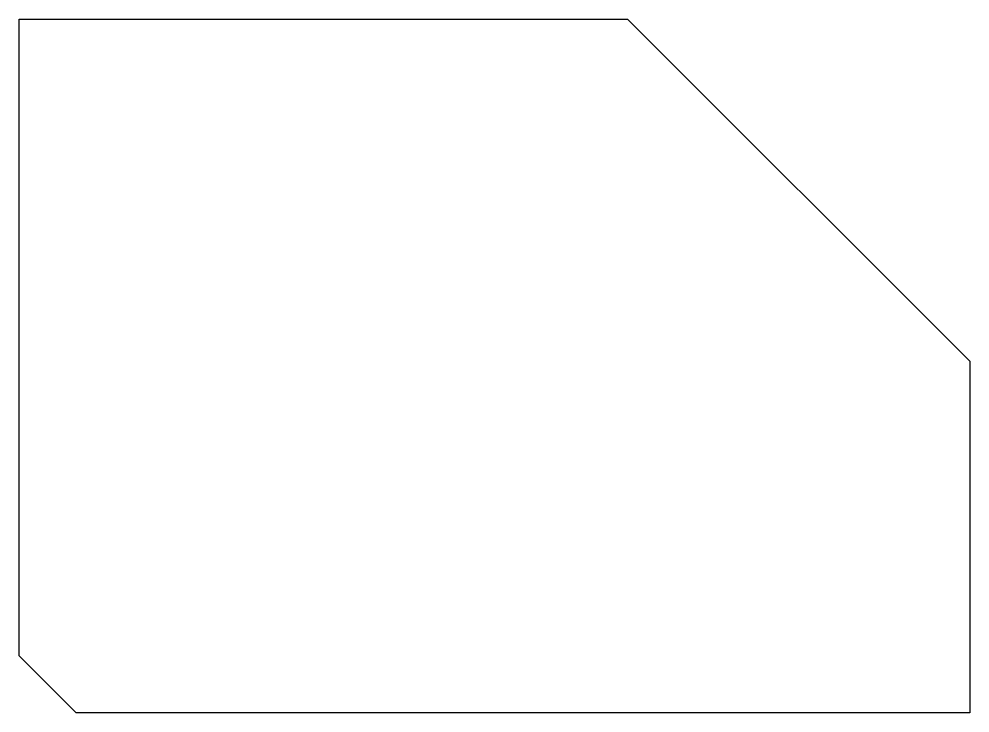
# Model space of a CAD drawing. Header units: millimetres. Extents: x 0 to 250, y -91 to 91.
import ezdxf

# ---------------------------------------------------------------- set-up
doc = ezdxf.new("R2010")
doc.units = ezdxf.units.MM
doc.header["$LTSCALE"] = 10
doc.layers.add('MEMBERS', color=5, linetype='Continuous')

msp = doc.modelspace()

# ---------------------------------------------------------------- linework, layer by layer
at = {"layer": 'MEMBERS', "color": 3, "linetype": 'Continuous'}
for p, q in [((0, -76.25), (0, 91.25)), ((0, 91.25), (160, 91.25)), ((160, 91.25), (250, 1.25)), ((250, 1.25), (250, -91.25)), ((15, -91.25), (0, -76.25)), ((250, -91.25), (15, -91.25))]:
    msp.add_line(p, q, dxfattribs=at)

doc.saveas('drawing.dxf')
